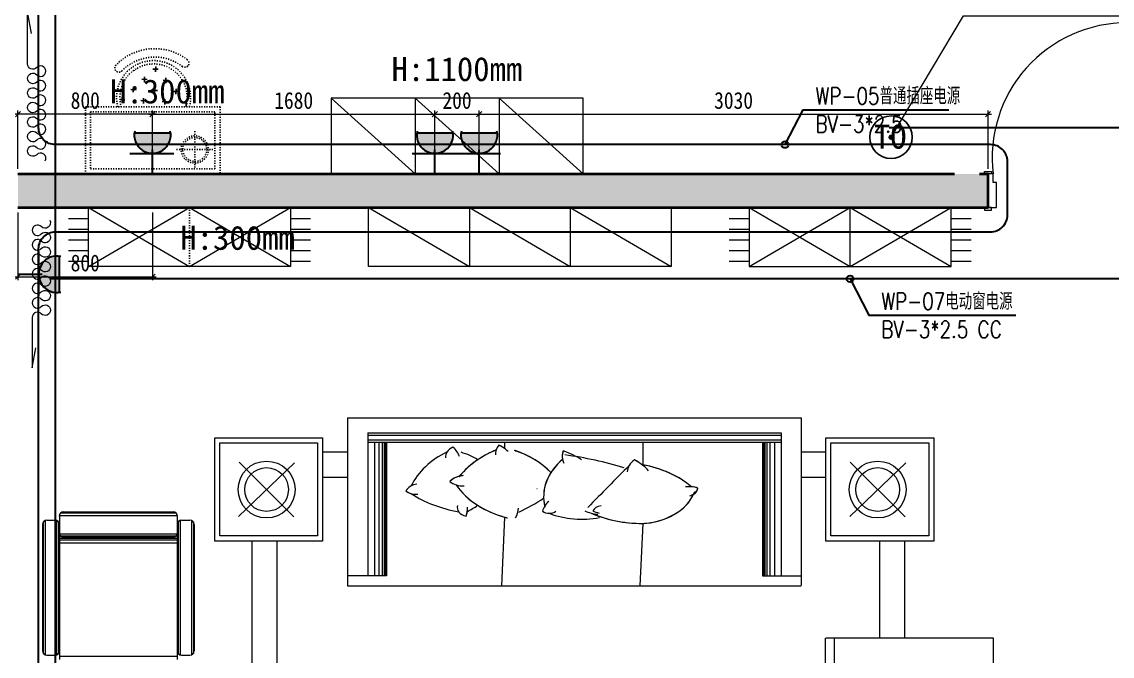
# Model space of a CAD drawing. Header units: millimetres. Extents: x -64529 to 3079702, y -28926 to 77119.
# Drawn here: x -35217 to -28731, y 9843 to 13617 of the extents above; entities that cross this region are included whole.
import ezdxf

# ---------------------------------------------------------------- set-up
doc = ezdxf.new("R2010")
doc.units = ezdxf.units.MM
doc.header["$LTSCALE"] = 10
doc.linetypes.add('ACAD_ISO03W100', pattern=[30, 12, -18])
doc.layers.get('0').update_dxf_attribs({"color": 255})
doc.layers.get('Defpoints').update_dxf_attribs({"color": 255})
for name, color, linetype, lineweight in [('1弱电插座布线图', 6, 'Continuous', 30), ('1弱电插座布置图', 6, 'Continuous', 30), ('1强弱电插座尺寸', 5, 'Continuous', 0), ('1强电插座布线图', 1, 'Continuous', 30), ('1强电插座布置图', 1, 'Continuous', 30), ('1浅浅', 251, 'Continuous', 20), ('C插座', 1, 'Continuous', 15)]:
    doc.layers.add(name, color=color, linetype=linetype, lineweight=lineweight)
doc.layers.add('A—缺憾分析文字', color=40, linetype='Continuous')
doc.styles.add('_THVAC_DIM', font='SIMPLEX', dxfattribs={"width": 0.8, "height": 3.5, "bigfont": 'HZTXT'})
doc.styles.get("Standard").update_dxf_attribs({"font": ''})
doc.styles.add('夏建东', font='', dxfattribs={"width": 0.85})
doc.styles.add('宋体', font='', dxfattribs={"height": 2.5})
doc.styles.get('Standard').set_extended_font_data('SimSun')
doc.styles.get('夏建东').set_extended_font_data('SimSun')
doc.styles.get('宋体').set_extended_font_data('SimSun')
doc.dimstyles.new('g', dxfattribs={"dimtxt": 100, "dimasz": 31, "dimexe": 21, "dimexo": 30, "dimgap": 31, "dimtad": 1, "dimtih": 1, "dimtoh": 1, "dimdec": 0, "dimrnd": 10, "dimdsep": 46, "dimtxsty": '夏建东', "dimblk": 'OBLIQUE', "dimcen": 2.5, "dimdle": 21, "dimclrd": 5, "dimclre": 5, "dimclrt": 5, "dimadec": 0, "dimazin": 0, "dimtfac": 1, "dimtdec": 0, "dimtmove": 2, "dimatfit": 3, "dimldrblk": 'DOT', "dimfxl": 300, "dimlwd": -1, "dimlwe": -1, "dimarcsym": 1})

# ---------------------------------------------------------------- blocks, each defined once
blk = doc.blocks.new('fhrhrthrthr')
at = {"layer": '1强电插座布置图', "linetype": 'ByBlock'}
h = blk.add_hatch(color=1, dxfattribs=at)
edge = h.paths.add_edge_path()
edge.add_ellipse((202250.2, 8955.8), major_axis=(-76.8, -76.8), ratio=1, start_angle=308.04278, end_angle=501.95722, ccw=False)
edge.add_line((202142.4, 8969), (202358, 8969))
at = {"layer": '1强电插座布置图', "color": 1}
for p, q in [((202142.4, 8969), (202358, 8969)), ((202114.5, 8846.9), (202377.9, 8846.9)), ((202204.9, 8857.1), (202204.9, 8857.1)), ((202250.2, 8724.2), (202250.2, 8868))]:
    blk.add_line(p, q, dxfattribs=at)
blk.add_ellipse((202250.2, 8955.8), major_axis=(0, 108.6), ratio=1, start_param=1.348329, end_param=4.934795, dxfattribs=at)
blk = doc.blocks.new('20180505.132334')
at = {"layer": 'C插座', "color": 6, "lineweight": -3}
blk.add_circle((126.5, 126.5), 126.5, dxfattribs=at)
at = {"layer": 'C插座', "color": 6, "lineweight": -3, "style": '宋体'}
blk.add_text('TO', height=142.56, dxfattribs=at).set_placement((24.9, 58.8))
blk = doc.blocks.new('_Dot')
at = {"color": 0, "linetype": 'ByBlock', "lineweight": -2}
blk.add_line((-0.5, 0), (-1, 0), dxfattribs=at)
at = {"color": 0, "linetype": 'ByBlock', "const_width": 0.5}
blk.add_lwpolyline([(-0.25, 0, 1), (0.25, 0, 1)], format="xyb", close=True, dxfattribs=at)
blk = doc.blocks.new('_Oblique')
at = {"color": 0, "linetype": 'ByBlock', "lineweight": -2}
blk.add_line((-0.5, -0.5), (0.5, 0.5), dxfattribs=at)
blk = doc.blocks.new('*D665')
at = {"layer": '1强弱电插座尺寸', "color": 5, "transparency": 16777216}
for p, q in [((-34461, 13067.1), (-32739.2, 13067.1)), ((-34440, 12741.5), (-34440, 13088.1)), ((-32760.2, 12741.5), (-32760.2, 13088.1))]:
    blk.add_line(p, q, dxfattribs=at)
at = {"layer": 'Defpoints', "color": 0, "lineweight": 30, "transparency": 16777216}
for p in [(-32760.2, 13067.1), (-34440, 12711.5), (-32760.2, 12711.5)]:
    blk.add_point(p, dxfattribs=at)
at = {"layer": '1强弱电插座尺寸', "color": 5, "transparency": 16777216, "xscale": 31, "yscale": 31, "zscale": 31, "rotation": 180}
blk.add_blockref('_Oblique', (-34440, 13067.1), dxfattribs=at)
at = {"layer": '1强弱电插座尺寸', "color": 5, "transparency": 16777216, "xscale": 31, "yscale": 31, "zscale": 31}
blk.add_blockref('_Oblique', (-32760.2, 13067.1), dxfattribs=at)
at = {"layer": '1强弱电插座尺寸', "color": 5, "transparency": 16777216, "insert": (-33600.1, 13148.1), "char_height": 100, "attachment_point": 5, "style": '夏建东'}
blk.add_mtext('1680', dxfattribs=at)
blk = doc.blocks.new('*D666')
at = {"layer": '1强弱电插座尺寸', "color": 5, "transparency": 16777216}
for p, q in [((-32781.2, 13067.1), (-32475.8, 13067.1)), ((-32760.2, 12741.5), (-32760.2, 13088.1)), ((-32496.8, 12741.5), (-32496.8, 13088.1))]:
    blk.add_line(p, q, dxfattribs=at)
at = {"layer": 'Defpoints', "color": 0, "lineweight": 30, "transparency": 16777216}
for p in [(-32496.8, 13067.1), (-32760.2, 12711.5), (-32496.8, 12711.5)]:
    blk.add_point(p, dxfattribs=at)
at = {"layer": '1强弱电插座尺寸', "color": 5, "transparency": 16777216, "xscale": 31, "yscale": 31, "zscale": 31, "rotation": 180}
blk.add_blockref('_Oblique', (-32760.2, 13067.1), dxfattribs=at)
at = {"layer": '1强弱电插座尺寸', "color": 5, "transparency": 16777216, "xscale": 31, "yscale": 31, "zscale": 31}
blk.add_blockref('_Oblique', (-32496.8, 13067.1), dxfattribs=at)
at = {"layer": '1强弱电插座尺寸', "color": 5, "transparency": 16777216, "insert": (-32628.5, 13148.1), "char_height": 100, "attachment_point": 5, "style": '夏建东'}
blk.add_mtext('200', dxfattribs=at)
blk = doc.blocks.new('*D667')
at = {"layer": '1强弱电插座尺寸', "color": 5, "transparency": 16777216}
for p, q in [((-32517.8, 13067.1), (-29449, 13067.1)), ((-32496.8, 12741.5), (-32496.8, 13088.1)), ((-29470, 12741.5), (-29470, 13088.1))]:
    blk.add_line(p, q, dxfattribs=at)
at = {"layer": 'Defpoints', "color": 0, "lineweight": 30, "transparency": 16777216}
for p in [(-29470, 13067.1), (-32496.8, 12711.5), (-29470, 12711.5)]:
    blk.add_point(p, dxfattribs=at)
at = {"layer": '1强弱电插座尺寸', "color": 5, "transparency": 16777216, "xscale": 31, "yscale": 31, "zscale": 31, "rotation": 180}
blk.add_blockref('_Oblique', (-32496.8, 13067.1), dxfattribs=at)
at = {"layer": '1强弱电插座尺寸', "color": 5, "transparency": 16777216, "xscale": 31, "yscale": 31, "zscale": 31}
blk.add_blockref('_Oblique', (-29470, 13067.1), dxfattribs=at)
at = {"layer": '1强弱电插座尺寸', "color": 5, "transparency": 16777216, "insert": (-30983.4, 13148.1), "char_height": 100, "attachment_point": 5, "style": '夏建东'}
blk.add_mtext('3030', dxfattribs=at)
blk = doc.blocks.new('*D677')
at = {"layer": '1强弱电插座尺寸', "color": 5, "transparency": 16777216}
for p, q in [((-35240, 12481.5), (-35240, 12079.5)), ((-34440, 12481.5), (-34440, 12079.5)), ((-35261, 12100.5), (-34419, 12100.5))]:
    blk.add_line(p, q, dxfattribs=at)
at = {"layer": 'Defpoints', "color": 0, "lineweight": 30, "transparency": 16777216}
for p in [(-35240, 12511.5), (-34440, 12511.5), (-34440, 12100.5)]:
    blk.add_point(p, dxfattribs=at)
at = {"layer": '1强弱电插座尺寸', "color": 5, "transparency": 16777216, "xscale": 31, "yscale": 31, "zscale": 31, "rotation": 180}
blk.add_blockref('_Oblique', (-35240, 12100.5), dxfattribs=at)
at = {"layer": '1强弱电插座尺寸', "color": 5, "transparency": 16777216, "xscale": 31, "yscale": 31, "zscale": 31}
blk.add_blockref('_Oblique', (-34440, 12100.5), dxfattribs=at)
at = {"layer": '1强弱电插座尺寸', "color": 5, "transparency": 16777216, "insert": (-34840, 12181.5), "char_height": 100, "attachment_point": 5, "style": '夏建东'}
blk.add_mtext('800', dxfattribs=at)
blk = doc.blocks.new('*D696')
at = {"layer": '1强弱电插座尺寸', "color": 5, "transparency": 16777216}
for p, q in [((-34419, 13067.1), (-35261, 13067.1)), ((-35240, 12741.5), (-35240, 13088.1)), ((-34440, 12741.5), (-34440, 13088.1))]:
    blk.add_line(p, q, dxfattribs=at)
at = {"layer": 'Defpoints', "color": 0, "lineweight": 30, "transparency": 16777216}
for p in [(-35240, 13067.1), (-35240, 12711.5), (-34440, 12711.5)]:
    blk.add_point(p, dxfattribs=at)
at = {"layer": '1强弱电插座尺寸', "color": 5, "transparency": 16777216, "xscale": 31, "yscale": 31, "zscale": 31, "rotation": 180}
blk.add_blockref('_Oblique', (-35240, 13067.1), dxfattribs=at)
at = {"layer": '1强弱电插座尺寸', "color": 5, "transparency": 16777216, "xscale": 31, "yscale": 31, "zscale": 31}
blk.add_blockref('_Oblique', (-34440, 13067.1), dxfattribs=at)
at = {"layer": '1强弱电插座尺寸', "color": 5, "transparency": 16777216, "insert": (-34840, 13148.1), "char_height": 100, "attachment_point": 5, "style": '夏建东'}
blk.add_mtext('800', dxfattribs=at)

msp = doc.modelspace()

# ---------------------------------------------------------------- hatches: boundary and pattern name
at = {"layer": '1浅浅'}
h = msp.add_hatch(color=251, dxfattribs=at)
h.dxf.hatch_style = 1
h.paths.add_polyline_path([(-35240, 12711.5), (-29470, 12711.5), (-29470, 12511.5), (-35240, 12511.5)])
h = msp.add_hatch(dxfattribs=at)
h.set_pattern_fill('ANSI31', color=251, scale=20, angle=135, style=0)
h.paths.add_polyline_path([(-34820, 12511.5), (-34940, 12511.5), (-34940, 12161.5), (-34820, 12161.5)])
h = msp.add_hatch(dxfattribs=at)
h.set_pattern_fill('ANSI31', color=251, scale=20, angle=135, style=0)
h.paths.add_polyline_path([(-34820, 12511.5), (-34940, 12511.5), (-34940, 12161.5), (-34820, 12161.5)])
h = msp.add_hatch(dxfattribs=at)
h.set_pattern_fill('ANSI31', color=251, scale=20, angle=135, style=0)
h.paths.add_polyline_path([(-33620, 12511.5), (-33500, 12511.5), (-33500, 12161.5), (-33620, 12161.5)])
h = msp.add_hatch(dxfattribs=at)
h.set_pattern_fill('ANSI31', color=251, scale=20, angle=135, style=0)
h.paths.add_polyline_path([(-33620, 12511.5), (-33500, 12511.5), (-33500, 12161.5), (-33620, 12161.5)])
h = msp.add_hatch(dxfattribs=at)
h.set_pattern_fill('ANSI31', color=251, scale=20, angle=135, style=0)
h.paths.add_polyline_path([(-31010, 12511.5), (-30890, 12511.5), (-30890, 12161.5), (-31010, 12161.5)])
h = msp.add_hatch(dxfattribs=at)
h.set_pattern_fill('ANSI31', color=251, scale=20, angle=135, style=0)
h.paths.add_polyline_path([(-31010, 12511.5), (-30890, 12511.5), (-30890, 12161.5), (-31010, 12161.5)])
h = msp.add_hatch(dxfattribs=at)
h.set_pattern_fill('ANSI31', color=251, scale=20, angle=135, style=0)
h.paths.add_polyline_path([(-29570, 12511.5), (-29690, 12511.5), (-29690, 12161.5), (-29570, 12161.5)])
h = msp.add_hatch(dxfattribs=at)
h.set_pattern_fill('ANSI31', color=251, scale=20, angle=135, style=0)
h.paths.add_polyline_path([(-29570, 12511.5), (-29690, 12511.5), (-29690, 12161.5), (-29570, 12161.5)])
at = {"layer": 'A—缺憾分析文字', "linetype": 'ACAD_ISO03W100', "ltscale": 0.05}
h = msp.add_hatch(dxfattribs=at)
h.set_pattern_fill('CROSS', color=250, scale=10, angle=87.35897, style=0)
h.set_pattern_definition([(267.35897, (-37368.3, 37642.14), (60.50657, -66.35853), [31.75, -95.25]), (357.35897, (-37384.89, 37627.016), (66.35853, 60.50657), [31.75, -95.25])])
edge = h.paths.add_edge_path()
edge.add_line((-34241, 13111.5), (-34625.9, 13111.5))
edge.add_arc((-34433.5, 13165.9), 200, -15.77645, 195.77645, ccw=False)

# ---------------------------------------------------------------- linework, layer by layer
at = {"layer": '1弱电插座布线图', "linetype": 'Continuous', "lineweight": 30}
msp.add_lwpolyline([(-30057.3, 12988.7), (-26852.7, 12988.7, -0.414214), (-26752.7, 12888.7), (-26752.7, 12691.4)], format="xyb", dxfattribs=at)
at = {"layer": '1强电插座布线图', "linetype": 'Continuous', "lineweight": 30}
for points in [[(-31482.5, 2715.5), (-34961.2, 2714.2, -0.414214), (-35061.2, 2814.2), (-35061.2, 6377.2, -0.414214), (-34961.2, 6477.2), (-29390.9, 6477.2, 0.414214), (-29290.9, 6577.2), (-29290.9, 6861.4, 0.414214), (-29390.9, 6961.4), (-35017.4, 6961.4, -0.414214), (-35117.4, 7061.4), (-35117.4, 12267.2, -0.414214), (-35017.4, 12367.2), (-29454.3, 12367.2, 0.414214), (-29354.3, 12467.2), (-29354.3, 12786, 0.414214), (-29454.3, 12886), (-35017.4, 12886, -0.414214), (-35117.4, 12986), (-35117.4, 17138.9, -0.414214)], [(-27448, 12511.5), (-27448, 12187.7, -0.414214), (-27548, 12087.7), (-35046, 12087.7), (-35046, 12087.7)]]:
    msp.add_lwpolyline(points, format="xyb", dxfattribs=at)
for points in [[(-35017.4, 6285), (-35017.4, 17137.8)], [(-30677.6, 12886), (-30570.5, 13093.5), (-29703.7, 13093.5)], [(-30290.7, 12087.7), (-30179.1, 11871.6), (-29305.2, 11871.6)]]:
    msp.add_lwpolyline(points, dxfattribs=at)
for centre in [(-30677.6, 12886), (-30290.7, 12087.7)]:
    msp.add_circle(centre, 20, dxfattribs=at)
at = {"layer": '1浅浅', "color": 251, "ltscale": 0.05}
for p, q in [((-33377.7, 13161.5), (-32877.7, 12711.5)), ((-32877.7, 13161.5), (-32877.7, 12711.5)), ((-32877.7, 13161.5), (-32377.7, 12711.5)), ((-32377.7, 13161.5), (-32377.7, 12711.5)), ((-32377.7, 13161.5), (-31877.7, 12711.5)), ((-33280.5, 11261.5), (-30580.6, 11261.5)), ((-33280.5, 11261.5), (-33280.5, 10261.5)), ((-30580.6, 11261.5), (-30580.6, 10263)), ((-33159.5, 11171.5), (-33159.5, 10321.6)), ((-33159.5, 11171.5), (-30700.8, 11171.5)), ((-33159.5, 11156.9), (-30700.8, 11156.9)), ((-30700.8, 11171.5), (-30700.8, 10321.6)), ((-33159.5, 11130.3), (-30700.8, 11130.3)), ((-33159.5, 11115.8), (-30700.8, 11115.8)), ((-33119.3, 11115.8), (-33119.3, 10321.6)), ((-33093.1, 11115.8), (-33093.1, 10321.6)), ((-33074.8, 11115.8), (-33074.8, 10321.6)), ((-33061.7, 11115.8), (-33061.7, 10321.6)), ((-33053.9, 11115.8), (-33053.9, 10321.6)), ((-33048.6, 11115.8), (-33048.6, 10321.6)), ((-33048.6, 11115.8), (-33048.6, 10321.6)), ((-33048.6, 11115.8), (-33048.6, 10321.6)), ((-33048.6, 11115.8), (-33048.6, 10321.6)), ((-33048.6, 11115.8), (-33048.6, 10321.6)), ((-32345.9, 11115.8), (-32345.9, 11078.9)), ((-31523.2, 11115.8), (-31523.2, 10978.1)), ((-30811.6, 11115.8), (-30811.6, 10321.6)), ((-30806.4, 11115.8), (-30806.4, 10321.6)), ((-30798.5, 11115.8), (-30798.5, 10321.6)), ((-30785.5, 11115.8), (-30785.5, 10321.6)), ((-30767.1, 11115.8), (-30767.1, 10321.6)), ((-30741, 11115.8), (-30741, 10321.6)), ((-33928.1, 10674.5), (-33594.9, 10994)), ((-33598.3, 10671.1), (-33924.7, 10997.5)), ((-30292.7, 10674.5), (-29959.5, 10994)), ((-29962.9, 10671.1), (-30289.3, 10997.5)), ((-35089.9, 10641.4), (-35089.9, 9859.3)), ((-35078.2, 10649.9), (-35078.2, 9850.7)), ((-35069.3, 10651.4), (-35019.2, 10651.4)), ((-35011.5, 10650), (-35011.5, 9850.6)), ((-34999.9, 10641.6), (-34999.9, 9859)), ((-34994.1, 10676.5), (-34994.1, 10576.2)), ((-34994, 10679.3), (-34292.4, 10679.3)), ((-34985.7, 10695.2), (-34300.7, 10695.2)), ((-34969.1, 10701.5), (-34317.3, 10701.5)), ((-34292.3, 10676.5), (-34292.3, 10576.2)), ((-34287.1, 10641.6), (-34287.1, 9859)), ((-34275.4, 10650), (-34275.4, 9850.6)), ((-34267.2, 10651.4), (-34217.1, 10651.4)), ((-34208.7, 10649.9), (-34208.7, 9850.7)), ((-34197, 10641.4), (-34197, 9859.3)), ((-32345.9, 10670.5), (-32363.3, 10262.3)), ((-35094.4, 10626.3), (-35094.4, 9874.3)), ((-34994.1, 10576.2), (-34994.1, 9824.2)), ((-34292.3, 10576.2), (-34292.3, 9824.2)), ((-34192, 10626.3), (-34192, 9874.3)), ((-31523.2, 10633), (-31540.6, 10262.3)), ((-34994.1, 10571.2), (-34292.3, 10571.2)), ((-34994.1, 10545.6), (-34292.3, 10545.6)), ((-34994.1, 10535.9), (-34292.3, 10535.9)), ((-34994.1, 10517), (-34292.3, 10517)), ((-34986.8, 10558.5), (-34299.6, 10558.5)), ((-34969.1, 10551.1), (-34317.3, 10551.1)), ((-33048.6, 10321.6), (-33280.5, 10321.6)), ((-33048.6, 10321.6), (-33280.5, 10321.6)), ((-33048.6, 10321.6), (-33280.5, 10321.6)), ((-33048.6, 10321.6), (-33280.5, 10321.6)), ((-33048.6, 10321.6), (-33280.5, 10321.6)), ((-30811.6, 10321.6), (-30580.6, 10321.6)), ((-33280.5, 10262.2), (-30580.6, 10262.2)), ((-30436.3, 8151.1), (-30436.3, 9950.6)), ((-29436.8, 9950.6), (-30435.6, 9950.6)), ((-30382.7, 9742.1), (-30382.7, 9950.6)), ((-29436.8, 8151.1), (-29436.8, 9950.6)), ((-35069.3, 9849.3), (-35019.2, 9849.3)), ((-34994.1, 9843.6), (-34292.3, 9843.6)), ((-34267.2, 9849.3), (-34217.1, 9849.3))]:
    msp.add_line(p, q, dxfattribs=at)
at = {"layer": '1浅浅', "color": 251, "lineweight": 40}
for p, q in [((-35240, 12711.5), (-29670, 12711.5)), ((-29520, 12711.5), (-29470, 12711.5)), ((-29470, 12511.5), (-29470, 12711.5)), ((-29470, 12511.5), (-29470, 12711.5)), ((-35240, 12511.5), (-29470, 12511.5))]:
    msp.add_line(p, q, dxfattribs=at)
at = {"layer": '1浅浅', "color": 251}
for p, q in [((-33155, 12511.5), (-32555, 12161.5)), ((-33155, 12511.5), (-32555, 12161.5)), ((-32555, 12511.5), (-32555, 12161.5)), ((-32555, 12511.5), (-31955, 12161.5)), ((-32555, 12511.5), (-32555, 12161.5)), ((-32555, 12511.5), (-31955, 12161.5)), ((-31955, 12511.5), (-31955, 12161.5)), ((-31955, 12511.5), (-31355, 12161.5)), ((-31955, 12511.5), (-31955, 12161.5)), ((-31955, 12511.5), (-31355, 12161.5)), ((-30290, 12161.5), (-30290, 12511.5)), ((-30290, 12161.5), (-30290, 12511.5))]:
    msp.add_line(p, q, dxfattribs=at)
at = {"layer": '1浅浅', "color": 251, "ltscale": 0.05}
for points in [[(-35079, 12788.7, 0.892379), (-35128.6, 12826.2, -2.5), (-35128.6, 12869.4, 2.5), (-35128.6, 12912.6, -0.677033), (-35182.6, 12934.2, -0.677033), (-35128.6, 12955.8, 2.5), (-35128.6, 12999, -2.5), (-35128.6, 13042.2, 2.5), (-35128.6, 13085.4, -2.5), (-35128.6, 13128.6, 2.5), (-35128.6, 13171.8, -2.5), (-35128.6, 13215, 2.5), (-35128.6, 13258.2, -2.5), (-35128.6, 13301.4, 2.5), (-35128.6, 13344.6, -0.677033), (-35182.6, 13366.2), (-35182.6, 13666.5), (-35160.8, 13546.8)], [(-35051.5, 12435.8, -0.892379), (-35101.2, 12398.2, 2.5), (-35101.2, 12355, -2.5), (-35101.2, 12311.8, 0.677033), (-35155.2, 12290.2, 0.677033), (-35101.2, 12268.6, -2.5), (-35101.2, 12225.4, 2.5), (-35101.2, 12182.2, -2.5), (-35101.2, 12139, 2.5), (-35101.2, 12095.8, -2.5), (-35101.2, 12052.6, 2.5), (-35101.2, 12009.4, -2.5), (-35101.2, 11966.2, 2.5), (-35101.2, 11923, -2.5), (-35101.2, 11879.8, 0.677033), (-35155.2, 11858.2), (-35155.2, 11557.9), (-35133.3, 11677.7)]]:
    msp.add_lwpolyline(points, format="xyb", dxfattribs=at)
for points in [[(-33377.7, 12711.5), (-31877.7, 12711.5), (-31877.7, 13161.5), (-33377.7, 13161.5)], [(-34069.9, 10528.1), (-34069.9, 11142.8), (-33428, 11142.8), (-33428, 10528.1)], [(-34039.9, 10558.1), (-34039.9, 11112.8), (-33458, 11112.8), (-33458, 10558.1)], [(-30434.5, 10528.1), (-30434.5, 11142.8), (-29792.5, 11142.8), (-29792.5, 10528.1)], [(-30404.5, 10558.1), (-30404.5, 11112.8), (-29822.5, 11112.8), (-29822.5, 10558.1)]]:
    msp.add_lwpolyline(points, close=True, dxfattribs=at)
at = {"layer": '1浅浅', "color": 251}
for points in [[(-29450, 12726.5), (-29450, 12711.5), (-29490, 12711.5), (-29490, 12726.5)], [(-29420, 12661.5), (-29440, 12661.5), (-29440, 12711.5), (-29470, 12711.5), (-29470, 12511.5), (-29420, 12511.5)], [(-34820, 12511.5), (-33620, 12511.5), (-33620, 12161.5), (-34820, 12161.5)], [(-34820, 12511.5), (-33620, 12511.5), (-33620, 12161.5), (-34820, 12161.5)], [(-33155, 12511.5), (-31355, 12511.5), (-31355, 12161.5), (-33155, 12161.5)], [(-33155, 12511.5), (-31355, 12511.5), (-31355, 12161.5), (-33155, 12161.5)], [(-29690, 12511.5), (-30890, 12511.5), (-30890, 12161.5), (-29690, 12161.5)], [(-29690, 12511.5), (-30890, 12511.5), (-30890, 12161.5), (-29690, 12161.5)], [(-29450, 12496.5), (-29450, 12511.5), (-29490, 12511.5), (-29490, 12496.5)]]:
    msp.add_lwpolyline(points, close=True, dxfattribs=at)
for points in [[(-34820, 12511.5), (-34220, 12161.5), (-33620, 12511.5)], [(-34820, 12161.5), (-34220, 12511.5), (-33620, 12161.5)], [(-34820, 12511.5), (-34220, 12161.5), (-33620, 12511.5)], [(-34820, 12161.5), (-34220, 12511.5), (-33620, 12161.5)], [(-30890, 12511.5), (-30290, 12161.5), (-29690, 12511.5)], [(-30890, 12161.5), (-30290, 12511.5), (-29690, 12161.5)], [(-30890, 12511.5), (-30290, 12161.5), (-29690, 12511.5)], [(-30890, 12161.5), (-30290, 12511.5), (-29690, 12161.5)]]:
    msp.add_lwpolyline(points, dxfattribs=at)
at = {"layer": '1浅浅', "color": 251, "ltscale": 0.05}
for points in [[(-33428, 11058.6), (-33280.5, 11058.6)], [(-30580.6, 11058.6), (-30434.5, 11058.6)], [(-33428, 10908.6), (-33280.5, 10908.6)], [(-30580.6, 10908.6), (-30434.5, 10908.6)], [(-33850, 10528.1), (-33850, 9553)], [(-33700, 10528.1), (-33700, 9553)], [(-30115.9, 10528.1), (-30115.9, 9950.6)], [(-29965.9, 10528.1), (-29965.9, 9950.6)]]:
    msp.add_lwpolyline(points, dxfattribs=at)
for centre, radius in [((-33761.5, 10834.3), 169.2), ((-33761.5, 10834.3), 130.1), ((-30126.1, 10834.3), 169.2), ((-30126.1, 10834.3), 130.1)]:
    msp.add_circle(centre, radius, dxfattribs=at)
at = {"layer": '1浅浅', "color": 251, "lineweight": 9}
msp.add_arc((-28640, 12806.2), 805.6, 90, 186.74993, dxfattribs=at)
at = {"layer": '1浅浅', "color": 251, "ltscale": 0.05}
for centre, start, end in [((-35069.3, 10626.3), 90, 180), ((-35019.2, 10626.3), 0, 90), ((-34969.1, 10676.5), 90, 180), ((-34317.3, 10676.5), 0, 90), ((-34267.2, 10626.3), 90, 180), ((-34217.1, 10626.3), 0, 90), ((-34969.1, 10576.2), 180, 270), ((-34317.3, 10576.2), 270, 0), ((-35069.3, 9874.3), 180, 270), ((-35019.2, 9874.3), 270, 0), ((-34267.2, 9874.3), 180, 270), ((-34217.1, 9874.3), 270, 0)]:
    msp.add_arc(centre, 25.1, start, end, dxfattribs=at)
for centre, major_axis, ratio, start_param, end_param in [((-32252.4, 11042.4), (-148.2, 0), 0.727273, -0.534533, 0.019551), ((-32252.4, 11042.4), (-148.2, 0), 0.727273, -0.534533, 0.019551), ((-32252.4, 11042.4), (-148.2, 0), 0.727273, -0.534533, 0.019551), ((-32252.4, 11042.4), (-148.2, 0), 0.727273, -0.534533, 0.019551), ((-32455.2, 10997.4), (156.6, 0), 0.727273, 0.579242, 1.069111), ((-32455.2, 10997.4), (156.6, 0), 0.727273, 0.797678, 1.069111), ((-32455.2, 10997.4), (156.6, 0), 0.727273, 0.797678, 1.069111), ((-32455.2, 10997.4), (156.6, 0), 0.727273, 0.797678, 1.069111), ((-32354.5, 10711.2), (-582.8, 0), 0.727273, -0.963303, -0.348357), ((-32354.5, 10711.2), (582.8, 0), 0.727273, 2.17829, 2.793235), ((-32354.5, 10711.2), (582.8, 0), 0.727273, 2.17829, 2.793235), ((-32354.5, 10711.2), (582.8, 0), 0.727273, 2.17829, 2.793235), ((-32599.3, 11026.4), (-98.8, 0), 0.727273, -1.001186, 0.050616), ((-32599.3, 11026.4), (98.8, 0), 0.727273, 2.666307, 3.192209), ((-32599.3, 11026.4), (98.8, 0), 0.727273, 2.666307, 3.192209), ((-32599.3, 11026.4), (98.8, 0), 0.727273, 2.666307, 3.192209), ((-32599.3, 11026.4), (98.8, 0), 0.727273, 2.140406, 2.666307), ((-32599.3, 11026.4), (98.8, 0), 0.727273, 2.140406, 2.666307), ((-32599.3, 11026.4), (98.8, 0), 0.727273, 2.140406, 2.666307), ((-32795.5, 11001.5), (184.9, 0), 0.727273, 0.213974, 0.687877), ((-32795.5, 11001.5), (184.9, 0), 0.727273, 0.213974, 0.687877), ((-32795.5, 11001.5), (184.9, 0), 0.727273, 0.213974, 0.687877), ((-32795.5, 11001.5), (184.9, 0), 0.727273, 0.213974, 0.687877), ((-32095.1, 10688.5), (-604.4, 0), 0.727273, -1.05022, -0.527376), ((-32731.1, 10825), (-341.6, 0), 0.727273, 3.989865, 4.33312), ((-32731.1, 10825), (341.6, 0), 0.727273, 0.848272, 1.191527), ((-32731.1, 10825), (341.6, 0), 0.727273, 0.848272, 1.191527), ((-32731.1, 10825), (341.6, 0), 0.727273, 0.848272, 1.191527), ((-32095.1, 10688.5), (604.4, 0), 0.727273, 2.091373, 2.316709), ((-32095.1, 10688.5), (604.4, 0), 0.727273, 2.091373, 2.316709), ((-32095.1, 10688.5), (604.4, 0), 0.727273, 2.091373, 2.316709), ((-32455.2, 10997.4), (156.6, 0), 0.727273, 0.642783, 0.797678), ((-32455.2, 10997.4), (156.6, 0), 0.727273, 0.642783, 0.797678), ((-32455.2, 10997.4), (156.6, 0), 0.727273, 0.642783, 0.797678), ((-32514.9, 10709.2, 0), (542.7, 0), 0.727273, 0.609659, 1.136452), ((-32514.9, 10709.2, 0), (542.7, 0), 0.727273, 1.127056, 1.136452), ((-32514.9, 10709.2, 0), (542.7, 0), 0.727273, 1.127056, 1.136452), ((-32514.9, 10709.2, 0), (542.7, 0), 0.727273, 1.127056, 1.136452), ((-32514.9, 10709.2, 0), (-542.7, 0), 0.727273, 3.751252, 4.268649), ((-32407.2, 10997.4, 0), (156.6, 0), 0.727273, 0.579242, 0.642783), ((-32514.9, 10709.2, 0), (-542.7, 0), 0.727273, 3.751252, 4.268649), ((-32407.2, 10997.4, 0), (156.6, 0), 0.727273, 0.579242, 0.642783), ((-32514.9, 10709.2, 0), (-542.7, 0), 0.727273, 3.751252, 4.268649), ((-32407.2, 10997.4, 0), (156.6, 0), 0.727273, 0.579242, 0.642783), ((-31847.9, 11031.5, 0), (155.2, 0), 0.727273, 2.853298, 3.513231), ((-31847.9, 11031.5, 0), (155.2, 0), 0.727273, 2.853298, 3.30436), ((-31847.9, 11031.5, 0), (155.2, 0), 0.727273, 2.853298, 3.30436), ((-31847.9, 11031.5, 0), (155.2, 0), 0.727273, 2.853298, 3.30436), ((-32177.7, 10782.4, 0), (426.9, 0), 0.727273, 0.824261, 1.133103), ((-32177.7, 10782.4, 0), (426.9, 0), 0.727273, 0.824261, 1.133103), ((-32177.7, 10782.4, 0), (426.9, 0), 0.727273, 0.824261, 1.133103), ((-32177.7, 10782.4, 0), (426.9, 0), 0.727273, 0.824261, 1.133103), ((-32288, 9841.9), (-1674.6, 0), 0.727273, 4.31119, 4.531931), ((-32288, 9841.9), (-1674.6, 0), 0.727273, 4.31119, 4.531931), ((-32288, 9841.9), (-1674.6, 0), 0.727273, 4.31119, 4.531931), ((-32288, 9841.9), (-1674.6, 0), 0.727273, 4.31119, 4.531931), ((-32095.1, 10688.5), (-604.4, 0), 0.727273, -0.824884, -0.53715), ((-32095.1, 10688.5), (-604.4, 0), 0.727273, -0.824884, -0.53715), ((-32095.1, 10688.5), (-604.4, 0), 0.727273, -0.824884, -0.53715), ((-31644.2, 10791.6, 0), (-469.3, 0), 0.727273, -0.707026, 0.181468), ((-31644.2, 10791.6, 0), (-469.3, 0), 0.727273, -0.706487, -0.4342), ((-31644.2, 10791.6, 0), (-469.3, 0), 0.727273, -0.706487, -0.4342), ((-31644.2, 10791.6, 0), (-469.3, 0), 0.727273, -0.706487, -0.4342), ((-31847.9, 11031.5, 0), (155.2, 0), 0.727273, 3.30436, 3.513231), ((-31847.9, 11031.5, 0), (155.2, 0), 0.727273, 3.30436, 3.513231), ((-31847.9, 11031.5, 0), (155.2, 0), 0.727273, 3.30436, 3.513231), ((-8415.3, -1280.3), (-28666.9, 0), 0.727273, -0.628528, -0.613744), ((-8415.3, -1280.3), (28666.9, 0), 0.727273, 2.513064, 2.527849), ((-8415.3, -1280.3), (28666.9, 0), 0.727273, 2.513064, 2.527849), ((-8415.3, -1280.3), (28666.9, 0), 0.727273, 2.513064, 2.527849), ((-31454.3, 10930.1), (-163.2, 0), 0.727273, -0.753601, -0.073558), ((-31454.3, 10930.1), (-163.2, 0), 0.727273, -0.753601, -0.073558), ((-31454.3, 10930.1), (-163.2, 0), 0.727273, -0.753601, -0.073558), ((-31454.3, 10930.1), (-163.2, 0), 0.727273, -0.753601, -0.073558), ((-31787.6, 10803.4), (-357.3, 0), 0.727273, 3.724732, 4.069338), ((-31787.6, 10803.4), (357.3, 0), 0.727273, 0.737661, 0.927745), ((-31787.6, 10803.4), (357.3, 0), 0.727273, 0.737661, 0.927745), ((-31787.6, 10803.4), (357.3, 0), 0.727273, 0.737661, 0.927745), ((-31662.9, 10584.2), (-563.8, 0), 0.727273, 3.848637, 4.467365), ((-31662.9, 10584.2), (-563.8, 0), 0.727273, 4.46203, 4.467365), ((-31662.9, 10584.2), (-563.8, 0), 0.727273, 4.46203, 4.467365), ((-31662.9, 10584.2), (-563.8, 0), 0.727273, 4.46203, 4.467365), ((-31662.9, 10584.2), (563.8, 0), 0.727273, 0.707044, 1.320438), ((-31662.9, 10584.2), (563.8, 0), 0.727273, 0.707044, 1.320438), ((-31662.9, 10584.2), (563.8, 0), 0.727273, 0.707044, 1.320438), ((-31787.6, 10803.4), (357.3, 0), 0.727273, 0.583139, 0.737661), ((-31787.6, 10803.4), (357.3, 0), 0.727273, 0.583139, 0.737661), ((-31787.6, 10803.4), (357.3, 0), 0.727273, 0.583139, 0.737661), ((-32576.4, 10833.4), (-116.4, 0), 0.727273, -1.431606, -0.622027), ((-32576.4, 10833.4), (116.4, 0), 0.727273, 1.902675, 2.519566), ((-32576.4, 10833.4), (116.4, 0), 0.727273, 1.902675, 2.519566), ((-32576.4, 10833.4), (116.4, 0), 0.727273, 1.902675, 2.519566), ((-32095.1, 10688.5), (604.4, 0), 0.727273, 2.604443, 2.614217), ((-32095.1, 10688.5), (604.4, 0), 0.727273, 2.604443, 2.614217), ((-32095.1, 10688.5), (604.4, 0), 0.727273, 2.604443, 2.614217), ((-32576.4, 10833.4), (-116.4, 0), 0.727273, -1.431606, -1.238917), ((-32576.4, 10833.4), (-116.4, 0), 0.727273, -1.431606, -1.238917), ((-32576.4, 10833.4), (-116.4, 0), 0.727273, -1.431606, -1.238917), ((-31644.2, 10791.6, 0), (469.3, 0), 0.727273, 2.707393, 3.323061), ((-31644.2, 10791.6, 0), (469.3, 0), 0.727273, 2.707393, 3.323061), ((-31644.2, 10791.6, 0), (469.3, 0), 0.727273, 2.707393, 3.323061), ((-32847.8, 10802), (-91.3, 0), 0.727273, -1.358827, -0.378919), ((-32847.8, 10802), (-91.3, 0), 0.727273, -1.358827, -0.378919), ((-32847.8, 10802), (-91.3, 0), 0.727273, -1.358827, -0.378919), ((-32847.8, 10802), (-91.3, 0), 0.727273, -1.358827, -0.378919), ((-32599.3, 10921.6), (-89.5, 0), 0.727273, 0.64025, 1.715705), ((-32599.3, 10921.6), (-89.5, 0), 0.727273, 0.64025, 1.715705), ((-32599.3, 10921.6), (-89.5, 0), 0.727273, 0.64025, 1.715705), ((-32599.3, 10921.6), (-89.5, 0), 0.727273, 0.64025, 1.715705), ((-32154.5, 11033.1), (-534.1, 0), 0.727273, 0.457872, 1.239737), ((-32154.5, 11033.1), (534.1, 0), 0.727273, 3.599465, 3.994052), ((-32154.5, 11033.1), (534.1, 0), 0.727273, 3.599465, 3.994052), ((-32154.5, 11033.1), (534.1, 0), 0.727273, 3.599465, 3.994052), ((-31795.9, 10617.1, 0), (-469.3, 0), 0.727272, -0.70701, -0.706472), ((-31795.9, 10617.1, 0), (-469.3, 0), 0.727272, -0.70701, -0.706472), ((-31795.9, 10617.1, 0), (-469.3, 0), 0.727272, -0.70701, -0.706472), ((-31247.2, 10754.4), (-132.9, 0), 0.727273, 4.31176, 4.876194), ((-31247.2, 10754.4), (132.9, 0), 0.727273, 1.472971, 1.734602), ((-31247.2, 10754.4), (132.9, 0), 0.727273, 1.472971, 1.734602), ((-31247.2, 10754.4), (132.9, 0), 0.727273, 1.472971, 1.734602), ((-31269.7, 10848.7), (74.7, 0), 0.727273, -1.224813, -0.097928), ((-31247.2, 10754.4), (132.9, 0), 0.727273, 1.170168, 1.472971), ((-31247.2, 10754.4), (132.9, 0), 0.727273, 1.170168, 1.472971), ((-31247.2, 10754.4), (132.9, 0), 0.727273, 1.170168, 1.472971), ((-31269.7, 10848.7), (74.7, 0), 0.727273, -0.855175, -0.097928), ((-31269.7, 10848.7), (74.7, 0), 0.727273, -0.855175, -0.097928), ((-31269.7, 10848.7), (74.7, 0), 0.727273, -0.855175, -0.097928), ((-32873, 10861.5), (76.5, 0), 0.727273, 3.819382, 4.85719), ((-32873, 10861.5), (76.5, 0), 0.727273, 3.819382, 4.338286), ((-32873, 10861.5), (76.5, 0), 0.727273, 3.819382, 4.338286), ((-32873, 10861.5), (76.5, 0), 0.727273, 3.819382, 4.338286), ((-32472.8, 11155.3), (-639.6, 0), 0.727273, 0.837413, 1.340199), ((-32873, 10861.5), (-76.5, 0), 0.727273, 1.196693, 1.715597), ((-32472.8, 11155.3), (-639.6, 0), 0.727273, 0.837413, 1.340199), ((-32873, 10861.5), (-76.5, 0), 0.727273, 1.196693, 1.715597), ((-32472.8, 11155.3), (-639.6, 0), 0.727273, 0.837413, 1.340199), ((-32873, 10861.5), (-76.5, 0), 0.727273, 1.196693, 1.715597), ((-32472.8, 11155.3), (-639.6, 0), 0.727273, 0.837413, 1.340199), ((-32773.4, 11288.7, 0), (958.1, 0), 0.727273, -1.007384, -0.810787), ((-32773.4, 11288.7, 0), (958.1, 0), 0.727273, -1.007384, -0.810787), ((-32773.4, 11288.7, 0), (958.1, 0), 0.727273, -1.007384, -0.810787), ((-32773.4, 11288.7, 0), (958.1, 0), 0.727273, -1.007384, -0.810787), ((-31555.2, 10886.2), (-351.4, 0), 0.727273, 1.723811, 2.892132), ((-31555.2, 10886.2), (351.4, 0), 0.727273, -1.417781, -0.311897), ((-31555.2, 10886.2), (351.4, 0), 0.727273, -1.417781, -0.311897), ((-31555.2, 10886.2), (351.4, 0), 0.727273, -1.417781, -0.311897), ((-31269.7, 10848.7), (-74.7, 0), 0.727273, 1.91678, 2.286418), ((-31269.7, 10848.7), (-74.7, 0), 0.727273, 1.91678, 2.286418), ((-31269.7, 10848.7), (-74.7, 0), 0.727273, 1.91678, 2.286418), ((-31555.2, 10886.2), (-351.4, 0), 0.727273, 2.829696, 2.892132), ((-31555.2, 10886.2), (-351.4, 0), 0.727273, 2.829696, 2.892132), ((-31555.2, 10886.2), (-351.4, 0), 0.727273, 2.829696, 2.892132), ((-32555.9, 10726.2), (-71.1, 0), 0.727273, -0.243134, 1.307173), ((-32555.9, 10726.2), (71.1, 0), 0.727273, 2.898459, 4.448765), ((-32555.9, 10726.2), (71.1, 0), 0.727273, 2.898459, 4.448765), ((-32555.9, 10726.2), (71.1, 0), 0.727273, 2.898459, 4.448765), ((-32814.1, 10721.2), (-247.5, 0), 0.727273, 2.889451, 3.187431), ((-32814.1, 10721.2), (-247.5, 0), 0.727273, 2.889451, 3.038441), ((-32814.1, 10721.2), (-247.5, 0), 0.727273, 2.889451, 3.038441), ((-32814.1, 10721.2), (-247.5, 0), 0.727273, 2.889451, 3.038441), ((-32795.6, 10944.1), (402.6, 0), 0.727273, -0.969734, -0.768012), ((-32795.6, 10944.1), (-402.6, 0), 0.727273, 2.171858, 2.373581), ((-32795.6, 10944.1), (-402.6, 0), 0.727273, 2.171858, 2.373581), ((-32795.6, 10944.1), (-402.6, 0), 0.727273, 2.171858, 2.373581), ((-32814.1, 10721.2), (-247.5, 0), 0.727273, 3.038441, 3.187431), ((-32814.1, 10721.2), (-247.5, 0), 0.727273, 3.038441, 3.187431), ((-32814.1, 10721.2), (-247.5, 0), 0.727273, 3.038441, 3.187431), ((-32154.5, 11033.1), (-534.1, 0), 0.727273, 0.852459, 1.204318), ((-32154.5, 11033.1), (-534.1, 0), 0.727273, 0.852459, 1.204318), ((-32154.5, 11033.1), (-534.1, 0), 0.727273, 0.852459, 1.204318), ((-32532.9, 10733.7, 0), (-269.5, 0), 0.727273, 2.788189, 3.090363), ((-32532.9, 10733.7, 0), (269.5, 0), 0.727273, -0.353404, -0.05123), ((-32532.9, 10733.7, 0), (269.5, 0), 0.727273, -0.353404, -0.05123), ((-32532.9, 10733.7, 0), (269.5, 0), 0.727273, -0.353404, -0.05123), ((-31964.1, 10688.9, 0), (156.8, 0), 0.727273, 2.428424, 2.99721), ((-31964.1, 10688.9, 0), (-156.8, 0), 0.727273, -0.713169, -0.144382), ((-31964.1, 10688.9, 0), (-156.8, 0), 0.727273, -0.713169, -0.144382), ((-31964.1, 10688.9, 0), (-156.8, 0), 0.727273, -0.713169, -0.144382), ((-32080.3, 10731.2, 0), (52.8, 0), 0.727273, 3.879659, 5.557059), ((-32080.3, 10731.2, 0), (52.8, 0), 0.727273, 3.879659, 4.718359), ((-32080.3, 10731.2, 0), (52.8, 0), 0.727273, 3.879659, 4.718359), ((-32080.3, 10731.2, 0), (52.8, 0), 0.727273, 3.879659, 4.718359), ((-32080.3, 10731.2, 0), (52.8, 0), 0.727273, -1.564826, -0.726126), ((-32080.3, 10731.2, 0), (52.8, 0), 0.727273, -1.564826, -0.726126), ((-32080.3, 10731.2, 0), (52.8, 0), 0.727273, -1.564826, -0.726126), ((-31767.9, 10823.7), (-189.3, 0), 0.727273, 1.00688, 1.451909), ((-31764.8, 10693.8, 0), (59.2, 0), 0.727273, 1.693626, 2.822648), ((-31764.8, 10693.8, 0), (59.2, 0), 0.727273, 1.693626, 2.822648), ((-31764.8, 10693.8, 0), (59.2, 0), 0.727273, 1.693626, 2.822648), ((-31764.8, 10693.8, 0), (59.2, 0), 0.727273, 1.693626, 2.822648), ((-31719.9, 10823.7, 0), (-189.3, 0), 0.727273, 1.00688, 1.229394), ((-31719.9, 10823.7, 0), (-189.3, 0), 0.727273, 1.00688, 1.229394), ((-31719.9, 10823.7, 0), (-189.3, 0), 0.727273, 1.00688, 1.229394), ((-32154.5, 11033.1), (534.1, 0), 0.727273, 4.345911, 4.381329), ((-32154.5, 11033.1), (534.1, 0), 0.727273, 4.345911, 4.381329), ((-32154.5, 11033.1), (534.1, 0), 0.727273, 4.345911, 4.381329), ((-31886.4, 10956.6, 0), (-411.1, 0), 0.727273, 1.080742, 1.830295), ((-31886.4, 10956.6, 0), (-411.1, 0), 0.727273, 1.080742, 1.830295), ((-31886.4, 10956.6, 0), (-411.1, 0), 0.727273, 1.080742, 1.830295), ((-31886.4, 10956.6, 0), (-411.1, 0), 0.727273, 1.080742, 1.830295), ((-31531.6, 11053.1), (-577.6, 0), 0.727273, 1.025333, 1.622764), ((-31767.9, 10823.7), (-189.3, 0), 0.727273, 1.229394, 1.451909), ((-31531.6, 11053.1), (577.6, 0), 0.727273, 4.166926, 4.726967), ((-31767.9, 10823.7), (-189.3, 0), 0.727273, 1.229394, 1.451909), ((-31531.6, 11053.1), (577.6, 0), 0.727273, 4.166926, 4.726967), ((-31767.9, 10823.7), (-189.3, 0), 0.727273, 1.229394, 1.451909), ((-31531.6, 11053.1), (577.6, 0), 0.727273, 4.166926, 4.726967), ((-31531.6, 11053.1), (-577.6, 0), 0.727273, 1.585374, 1.622764), ((-31531.6, 11053.1), (-577.6, 0), 0.727273, 1.585374, 1.622764), ((-31531.6, 11053.1), (-577.6, 0), 0.727273, 1.585374, 1.622764)]:
    msp.add_ellipse(centre, major_axis=major_axis, ratio=ratio, start_param=start_param, end_param=end_param, dxfattribs=at)
at = {"layer": 'A—缺憾分析文字', "color": 250, "linetype": 'ACAD_ISO03W100', "ltscale": 0.05}
for p, q in [((-34838.2, 12711.5), (-34838.2, 13111.5)), ((-34838.2, 13111.5), (-34038.2, 13111.5)), ((-34038.2, 13111.5), (-34038.2, 12711.5)), ((-34188.4, 12965.3), (-34188.4, 12749.3)), ((-34080.4, 12857.3), (-34296.4, 12857.3)), ((-34220, 12161.5), (-34220, 12511.5)), ((-34220, 12161.5), (-34220, 12511.5))]:
    msp.add_line(p, q, dxfattribs=at)
msp.add_lwpolyline([(-34808.2, 12741.5), (-34068.2, 12741.5), (-34068.2, 13081.5), (-34808.2, 13081.5)], close=True, dxfattribs=at)
for radius in [81, 71]:
    msp.add_circle((-34188.4, 12857.3), radius, dxfattribs=at)
for centre, radius, start, end in [((-34427.2, 13136.9), 320, 52.64984, 136.08288), ((-34433.5, 13165.9), 220, 345.69002, 194.30998), ((-34433.5, 13165.9), 200, 344.22355, 195.77645), ((-34427.2, 13136.9), 270, 52.28151, 135.89532), ((-34247.6, 13370.9), 25, 230.32482, 54.63774), ((-34639.4, 13341.8), 25, 134.89854, 317.09556)]:
    msp.add_arc(centre, radius, start, end, dxfattribs=at)

# ---------------------------------------------------------------- block references
at = {"layer": '1弱电插座布置图', "color": 255}
msp.add_blockref('20180505.132334', (-30173.6, 12803.4), dxfattribs=at)
at = {"layer": '1强电插座布置图', "color": 7}
for p in [(-236690.2, 3987.3), (-235010.4, 3987.3), (-234747, 3987.3)]:
    msp.add_blockref('fhrhrthrthr', p, dxfattribs=at)
at = {"layer": '1强电插座布置图', "color": 7, "rotation": 270}
msp.add_blockref('fhrhrthrthr', (-43964.2, 214364.9), dxfattribs=at)

# ---------------------------------------------------------------- texts
at = {"layer": '1弱电插座布置图', "color": 45, "insert": (-34692, 13274.1, 0), "char_height": 142.88, "width": 2002.012, "attachment_point": 1}
msp.add_mtext('H:300mm', dxfattribs=at)
at = {"layer": '1强弱电插座尺寸', "color": 5, "char_height": 142.88, "width": 2002.012, "attachment_point": 1}
for s, insert in [('H:1100mm', (-33018, 13407, 0)), ('H:300mm', (-34692, 13274.1, 0)), ('H:300mm', (-34274.3, 12403.2, 0))]:
    msp.add_mtext(s, dxfattribs=dict(at, insert=insert))
at = {"layer": '1强电插座布线图', "linetype": 'Continuous', "lineweight": 30, "char_height": 100, "width": 1087.404, "attachment_point": 1, "style": '_THVAC_DIM'}
for s, insert in [('WP-05普通插座电源 BV-3*2.5', (-30496, 13225.5)), ('WP-07电动窗电源 BV-3*2.5 CC', (-30104.6, 12003.6))]:
    msp.add_mtext(s, dxfattribs=dict(at, insert=insert))

# ---------------------------------------------------------------- dimensions: what is measured, and where the dimension line sits
at = {"layer": '1强弱电插座尺寸', "color": 5}
for base, p1, p2, picture, middle in [((-35240, 13067.1), (-34440, 12711.5), (-35240, 12711.5), '*D696', (-34840, 13148.1)), ((-32760.2, 13067.1), (-34440, 12711.5), (-32760.2, 12711.5), '*D665', (-33600.1, 13148.1)), ((-29470, 13067.1), (-32496.8, 12711.5), (-29470, 12711.5), '*D667', (-30983.4, 13148.1)), ((-34440, 12100.5), (-35240, 12511.5), (-34440, 12511.5), '*D677', (-34840, 12181.5))]:
    dim = msp.add_linear_dim(base=base, p1=p1, p2=p2, dimstyle='g', dxfattribs=at)
    dim.commit()
    dim.dimension.update_dxf_attribs({"geometry": picture, "text_midpoint": middle})
dim = msp.add_linear_dim(base=(-32496.8, 13067.1), p1=(-32760.2, 12711.5), p2=(-32496.8, 12711.5), text='200', dimstyle='g', dxfattribs=at)
dim.commit()
dim.dimension.update_dxf_attribs({"geometry": '*D666', "text_midpoint": (-32628.5, 13148.1)})

# ---------------------------------------------------------------- leaders
msp.add_leader([(-30047.1, 12929.8), (-29615.6, 13651.9), (-27867.1, 13651.9)], dimstyle='g', dxfattribs=at)

doc.saveas('drawing.dxf')
